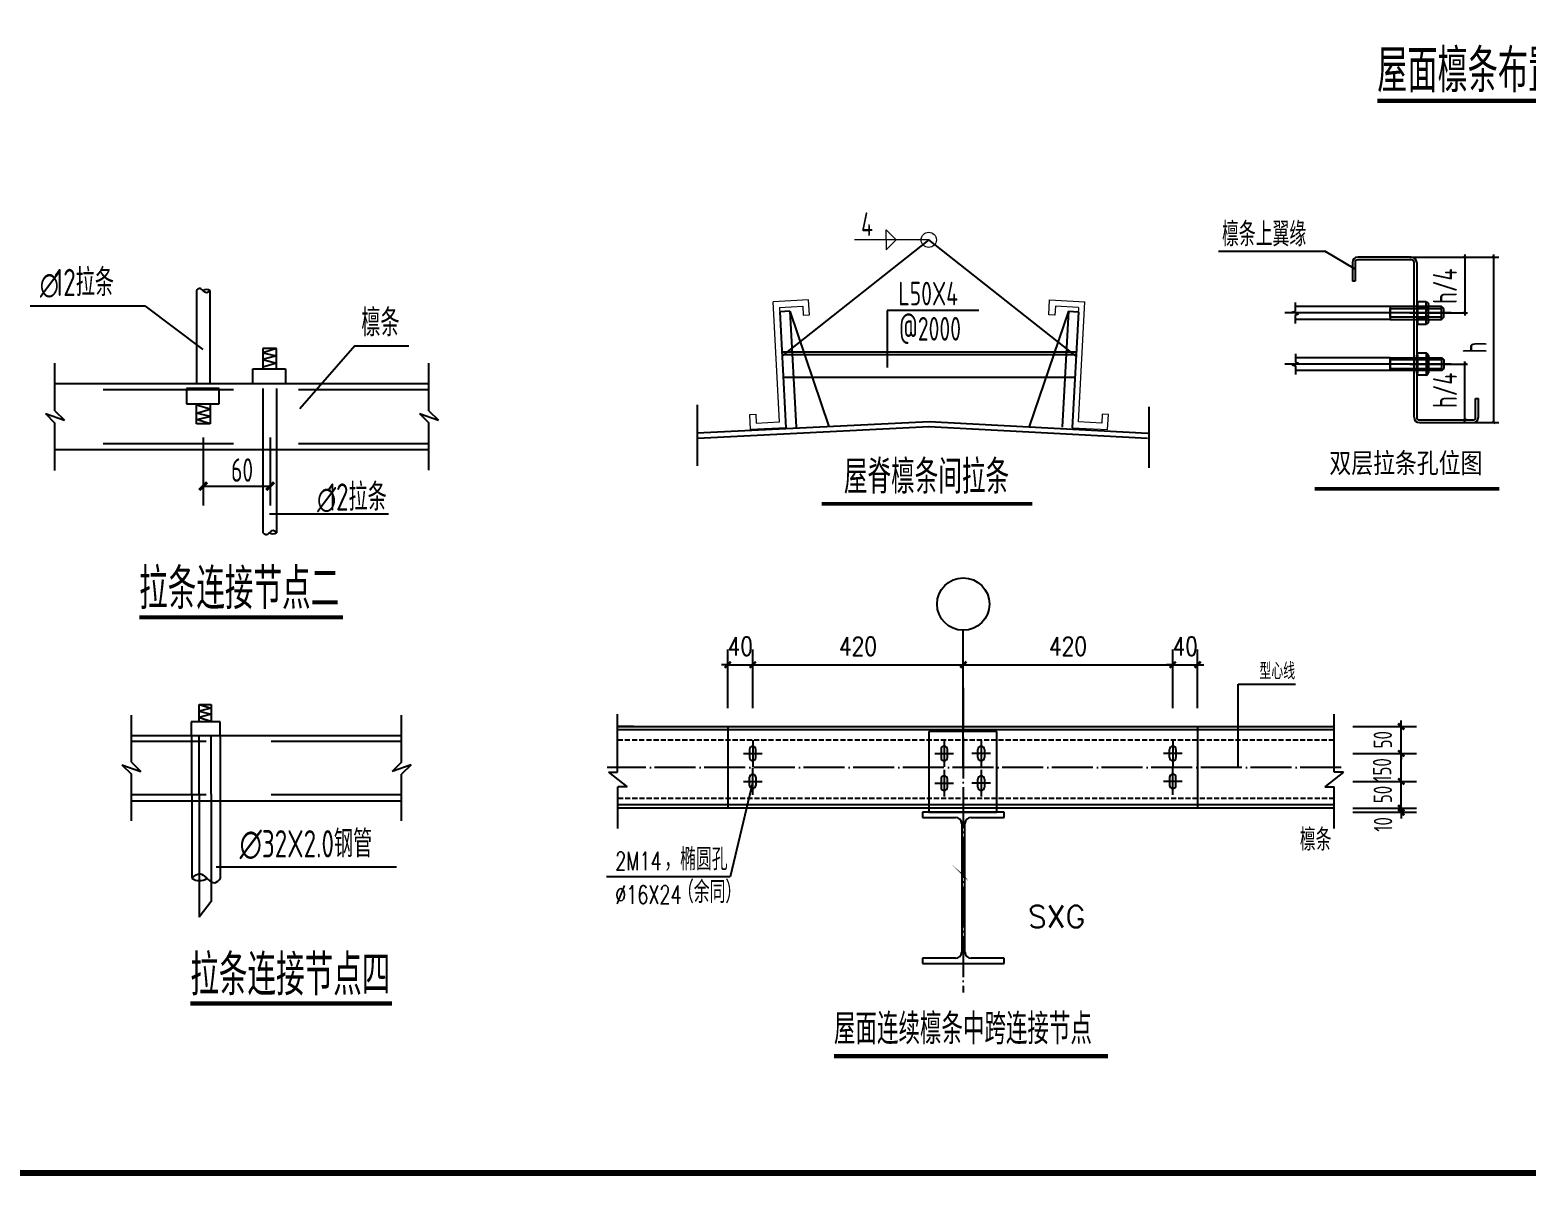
# Model space of a CAD drawing. Extents: x 712773 to 1022356, y -298958 to 209542.
# Drawn here: x 747783 to 784231, y -234533 to -206609 of the extents above; entities that cross this region are included whole.
import ezdxf

# ---------------------------------------------------------------- set-up
doc = ezdxf.new("R2010")
doc.units = 0
doc.header["$LTSCALE"] = 500
doc.header["$MEASUREMENT"] = 0
for name, pattern in [('CENTER', [1.05, 0.6, -0.15, 0.15, -0.15]), ('CENTER2', [1.125, 0.75, -0.125, 0.125, -0.125]), ('CONTINUOUS1', [0]), ('DASH', [0.35, 0.25, -0.1]), ('DASHED2', [9.525, 6.35, -3.175]), ('DOTE', [2.42, 2, -0.2, 0.02, -0.2])]:
    doc.linetypes.add(name, pattern=pattern)
doc.layers.get('0').update_dxf_attribs({"linetype": 'CONTINUOUS'})
doc.layers.add('0.25', color=4, linetype='CONTINUOUS', lineweight=25)
doc.layers.add('10', color=7, linetype='CONTINUOUS', lineweight=18)
for name, color, linetype in [('01', 7, 'CONTINUOUS'), ('1', 8, 'CONTINUOUS'), ('11', 3, 'CONTINUOUS'), ('12', 2, 'CONTINUOUS'), ('4', 7, 'CONTINUOUS'), ('7', 1, 'CONTINUOUS'), ('AXIS', 3, 'CONTINUOUS'), ('BOUT', 7, 'CONTINUOUS'), ('DETAIL_AXIS', 1, 'CENTER'), ('DETAIL_THICK', 7, 'CONTINUOUS1'), ('DIM_LEAD', 3, 'CONTINUOUS'), ('DIM_SYMB', 3, 'CONTINUOUS'), ('DOTE', 1, 'DOTE'), ('PUB_DIM', 3, 'CONTINUOUS'), ('PUB_TEXT', 7, 'CONTINUOUS'), ('T-TK', 157, 'CONTINUOUS'), ('条基', 3, 'CONTINUOUS'), ('照明平面标注层', 111, 'CONTINUOUS'), ('细线', 140, 'CONTINUOUS')]:
    doc.layers.add(name, color=color, linetype=linetype)
doc.styles.add('-宋体', font='', dxfattribs={"width": 0.8})
doc.styles.add('_TCH_DIM', font='SIMPLEX', dxfattribs={"bigfont": 'GBCBIG'})
doc.styles.add('DIM_FONT', font='SIMPLEX.shx', dxfattribs={"width": 0.8})
doc.styles.add('TSSD_Label', font='Tssdeng.shx', dxfattribs={"width": 0.7, "bigfont": 'hztxt.shx'})
doc.styles.add('TSSD_Rein', font='tssdeng.shx', dxfattribs={"width": 0.7, "bigfont": 'hztxt.shx'})
doc.styles.get('-宋体').set_extended_font_data('SimSun')

# ---------------------------------------------------------------- blocks, each defined once
blk = doc.blocks.new('A1E图框')
at = {"layer": 'T-TK', "const_width": 100}
blk.add_lwpolyline([(37300, -83100), (117900, -83100), (117900, -25700), (37300, -25700)], close=True, dxfattribs=at)
blk = doc.blocks.new('_ArchTick')
at = {"color": 0, "linetype": 'ByBlock', "const_width": 0.4}
blk.add_lwpolyline([(-0.5, -0.5), (0.5, 0.5)], dxfattribs=at)
blk = doc.blocks.new('N-M12')
at = {"color": 2, "linetype": 'CENTER2', "ltscale": 0.0075}
blk.add_line((-11.9, 0), (1.4, 0), dxfattribs=at)
for p, q in [((-8.8, -10.4), (-8.8, 10.4)), ((-8.8, 5.2), (-0.6, 5.2)), ((-8.8, -5.2), (-0.6, -5.2))]:
    blk.add_line(p, q)
for points in [[(-10.8, -8), (-10.8, 8)], [(-8.8, 10.4), (-0.6, 10.4), (-0.6, -10.4), (-8.8, -10.4)]]:
    blk.add_lwpolyline(points)
blk.add_lwpolyline([(-0.6, 8.3), (0, 8.3), (0, -8.3), (-0.6, -8.3)], close=True)
for centre, radius, start, end in [((-8.1, 7.8), 2.69, 104.6759, 255.3241), ((-3, 0), 7.75, 137.8966, 222.1034), ((-8.1, -7.8), 2.69, 104.6759, 255.3241)]:
    blk.add_arc(centre, radius, start, end)

msp = doc.modelspace()

# ---------------------------------------------------------------- linework, layer by layer
for p, q in [((753787.4, -214372.4, 1354.3), (753455.2, -214474.7, 1354.3)), ((753455.2, -214474.7, 1354.3), (753787.4, -214551.5, 1354.3)), ((753786.5, -214551.8, 1354.3), (753455.2, -214636.8, 1354.3)), ((753455.2, -214636.8, 1354.3), (753787.4, -214730.7, 1354.3)), ((753214.7, -214862.8, 1354.3), (754008, -214862.8, 1354.3)), ((753214.7, -215231.7, 1354.3), (753214.7, -214862.8, 1354.3)), ((753786.5, -214731, 1354.3), (753455.2, -214824.5, 1354.3)), ((754008, -214862.8, 1354.3), (754008, -215231.7, 1354.3)), ((751597.9, -215347.5, 1354.3), (751597.9, -215716.3, 1354.3)), ((752391.2, -215347.5, 1354.3), (751597.9, -215347.5, 1354.3)), ((752391.2, -215716.3, 1354.3), (752391.2, -215347.5, 1354.3)), ((754008, -215231.7, 1354.3), (753214.7, -215231.7, 1354.3)), ((751597.9, -215716.3, 1354.3), (752391.2, -215716.3, 1354.3)), ((752169.7, -215848.2, 1354.3), (751838.4, -215754.6, 1354.3)), ((751838.4, -215942.3, 1354.3), (752170.7, -215848.4, 1354.3)), ((752169.7, -216027.4, 1354.3), (751838.4, -215942.3, 1354.3)), ((751838.4, -216104.4, 1354.3), (752170.7, -216027.6, 1354.3)), ((752170.7, -216206.8, 1354.3), (751838.4, -216104.4, 1354.3)), ((781989.1, -216176.7, -1710.7), (783566.6, -216176.7, -1710.7)), ((751709.4, -223797.8, 2675.1), (752414.5, -223797.8, 2675.1)), ((752200, -227843.3, 2675.1), (751906.2, -228222, 2675.1))]:
    msp.add_line(p, q)
at = {"color": 151, "linetype": 'DASHED2'}
for p, q in [((757504.3, -215379.6, 1354.3), (748390.3, -215379.6, 1354.3)), ((757504.3, -216693.4, 1354.3), (748390.3, -216693.4, 1354.3))]:
    msp.add_line(p, q, dxfattribs=at)
at = {"color": 3}
for p, q in [((770520.3, -222504.8, 5962.8), (770520.3, -221234.9, -34124.4)), ((751905.4, -223044.5, 2675.1), (752200.7, -223135.5, 2675.1)), ((750253.7, -224446.3, 2675.1), (750253.7, -223300.7, 2675.1)), ((752200.7, -223135.5, 2675.1), (751905.4, -223203.8, 2675.1)), ((752200.7, -223279.6, 2675.1), (751905.4, -223363, 2675.1)), ((751906.2, -223204, 2675.1), (752200.7, -223279.6, 2675.1)), ((751906.2, -223363.3, 2675.1), (752200.7, -223446.5, 2675.1)), ((756838.1, -224446.3, 2675.1), (756838.1, -223300.7, 2675.1)), ((762100.5, -224693.8, 5962.8), (762100.5, -223281.3, 5962.8)), ((779559.3, -224693.8, 5962.8), (779559.3, -223281.3, 5962.8)), ((762100.5, -223581.2, 5962.8), (779559.3, -223581.2, 5962.8)), ((779559.3, -223664.1, 5962.8), (762100.5, -223664.1, 5962.8)), ((762443.7, -223581.2, 5962.8), (762118.2, -223581.2, 5962.8)), ((762487.3, -223581.2, 5962.8), (762161.8, -223581.2, 5962.8)), ((764784, -223581.2, 5962.8), (764784, -225569.4, 5962.8)), ((769678.1, -223698.4, 5962.8), (769678.1, -225669.1, 5962.8)), ((771336, -223698.4, 5962.8), (769678.1, -223698.4, 5962.8)), ((771336, -225669.1, 5962.8), (771336, -223698.4, 5962.8)), ((776230, -223581.2, 5962.8), (776230, -225569.4, 5962.8)), ((765312.5, -224136.7, 5962.8), (765312.5, -224333.4, 5962.8)), ((765390.5, -223909.4, 5962.8), (765390.5, -224560.7, 5962.8)), ((765468.6, -224333.4, 5962.8), (765468.6, -224136.7, 5962.8)), ((769979, -224136.7, 5962.8), (769979, -224333.4, 5962.8)), ((770057, -223909.4, 5962.8), (770057, -224560.7, 5962.8)), ((770135.1, -224333.4, 5962.8), (770135.1, -224136.7, 5962.8)), ((770879, -224333.4, 5962.8), (770879, -224136.7, 5962.8)), ((770957, -223909.4, 5962.8), (770957, -224560.7, 5962.8)), ((771035.1, -224136.7, 5962.8), (771035.1, -224333.4, 5962.8)), ((775545.4, -224333.4, 5962.8), (775545.4, -224136.7, 5962.8)), ((775623.5, -223909.4, 5962.8), (775623.5, -224560.7, 5962.8)), ((775701.6, -224136.7, 5962.8), (775701.6, -224333.4, 5962.8)), ((765163.3, -224235.1, 5962.8), (765617.8, -224235.1, 5962.8)), ((769829.8, -224235.1, 5962.8), (770284.3, -224235.1, 5962.8)), ((771184.3, -224235.1, 5962.8), (770729.8, -224235.1, 5962.8)), ((775850.8, -224235.1, 5962.8), (775396.2, -224235.1, 5962.8)), ((750253.7, -225880.5, 2675.1), (750253.7, -224740.3, 2675.1)), ((756838.1, -225880.5, 2675.1), (756838.1, -224740.3, 2675.1)), ((761874.2, -224693.8, 5962.8), (762329.3, -225051.3, 5962.8)), ((761874.2, -224693.8, 5962.8), (762100.5, -224693.8, 5962.8)), ((765312.5, -225014, 5962.8), (765312.5, -224817.2, 5962.8)), ((765390.5, -225241.2, 5962.8), (765390.5, -224589.9, 5962.8)), ((765468.6, -224817.2, 5962.8), (765468.6, -225014, 5962.8)), ((769979, -224860.3, 5962.8), (769979, -225057, 5962.8)), ((770057, -224633, 5962.8), (770057, -225284.3, 5962.8)), ((770135.1, -225057, 5962.8), (770135.1, -224860.3, 5962.8)), ((770879, -225057, 5962.8), (770879, -224860.3, 5962.8)), ((770957, -224633, 5962.8), (770957, -225284.3, 5962.8)), ((771035.1, -224860.3, 5962.8), (771035.1, -225057, 5962.8)), ((775545.4, -224817.2, 5962.8), (775545.4, -225014, 5962.8)), ((775623.5, -225241.2, 5962.8), (775623.5, -224589.9, 5962.8)), ((775701.6, -225014, 5962.8), (775701.6, -224817.2, 5962.8)), ((779785.6, -224693.8, 5962.8), (779330.5, -225051.3, 5962.8)), ((779785.6, -224693.8, 5962.8), (779559.3, -224693.8, 5962.8)), ((762329.3, -225051.3, 5962.8), (762103, -225051.3, 5962.8)), ((762103, -226064.8, 5962.8), (762103, -225051.3, 5962.8)), ((765163.3, -224915.6, 5962.8), (765617.8, -224915.6, 5962.8)), ((769829.8, -224958.7, 5962.8), (770284.3, -224958.7, 5962.8)), ((771184.3, -224958.7, 5962.8), (770729.8, -224958.7, 5962.8)), ((775850.8, -224915.6, 5962.8), (775396.2, -224915.6, 5962.8)), ((779330.5, -225051.3, 5962.8), (779556.8, -225051.3, 5962.8)), ((779556.8, -226064.8, 5962.8), (779556.8, -225051.3, 5962.8)), ((779556.8, -225569.4, 5962.8), (762098, -225569.4, 5962.8)), ((779556.8, -225486.5, 5962.8), (762103, -225486.5, 5962.8)), ((769529.5, -225669.1, 5962.8), (769529.5, -225793.9, 5962.8)), ((771514.3, -225669.1, 5962.8), (769529.5, -225669.1, 5962.8)), ((769529.5, -225793.9, 5962.8), (770332.5, -225793.9, 5962.8)), ((769678.1, -225669.1, 5962.8), (771336, -225669.1, 5962.8)), ((770482.2, -225943.6, 5962.8), (770482.2, -229077.6, 5962.8)), ((770561.6, -229077.6, 5962.8), (770561.6, -225943.6, 5962.8)), ((770711.3, -225793.9, 5962.8), (771514.3, -225793.9, 5962.8)), ((771514.3, -225793.9, 5962.8), (771514.3, -225669.1, 5962.8)), ((769529.5, -229227.3, 5962.8), (769529.5, -229352.1, 5962.8)), ((770332.5, -229227.3, 5962.8), (769529.5, -229227.3, 5962.8)), ((771514.3, -229227.3, 5962.8), (770711.3, -229227.3, 5962.8)), ((771514.3, -229352.1, 5962.8), (771514.3, -229227.3, 5962.8)), ((769529.5, -229352.1, 5962.8), (770521.9, -229352.1, 5962.8)), ((770521.9, -229352.1, 5962.8), (771514.3, -229352.1, 5962.8))]:
    msp.add_line(p, q, dxfattribs=at)
at = {"color": 3, "linetype": 'DASHED2'}
for p, q in [((756838.1, -223943.8, 2675.1), (750253.7, -223943.8, 2675.1)), ((756838.1, -225241.5, 2675.1), (750253.7, -225241.5, 2675.1))]:
    msp.add_line(p, q, dxfattribs=at)
at = {"color": 3, "linetype": 'DASH'}
for p, q in [((762100.5, -223901, 5962.8), (779559.3, -223901, 5962.8)), ((779556.8, -225332.5, 5962.8), (762103, -225332.5, 5962.8))]:
    msp.add_line(p, q, dxfattribs=at)
at = {"color": 3, "linetype": 'ByBlock'}
for p, q in [((750024.7, -224511.3, 2675.1), (750253.7, -224740.3, 2675.1)), ((750024.7, -224511.3, 2675.1), (750482.7, -224675.3, 2675.1)), ((750253.7, -224446.3, 2675.1), (750482.7, -224675.3, 2675.1)), ((756838.1, -224446.3, 2675.1), (756609.1, -224675.3, 2675.1)), ((757067.1, -224511.3, 2675.1), (756609.1, -224675.3, 2675.1)), ((757067.1, -224511.3, 2675.1), (756838.1, -224740.3, 2675.1))]:
    msp.add_line(p, q, dxfattribs=at)
at = {"color": 1, "linetype": 'DOTE'}
msp.add_line((779727.1, -224575.3, -34124.4), (761848, -224575.3, -34124.4), dxfattribs=at)
at = {"const_width": 91.7, "elevation": -1710.7}
msp.add_lwpolyline([(779076.8, -217792.1), (783579, -217792.1)], dxfattribs=at)
at = {"color": 3}
for centre, radius, start, end in [((752084.3, -213089.8, 1354.3), 155.2, 54.9983, 122.5512), ((753701, -218731.8, 1354.3), 155.2, 237.4488, 305.0017), ((765390.5, -224136.7, 5962.8), 78.1, 0, 180), ((770057, -224136.7, 5962.8), 78.1, 0, 180), ((770957, -224136.7, 5962.8), 78.1, 0, 180), ((775623.5, -224136.7, 5962.8), 78.1, 0, 180), ((765390.5, -224333.4, 5962.8), 78.1, 180, 0), ((770057, -224333.4, 5962.8), 78.1, 180, 0), ((770957, -224333.4, 5962.8), 78.1, 180, 0), ((775623.5, -224333.4, 5962.8), 78.1, 180, 0), ((765390.5, -224817.2, 5962.8), 78.1, 0, 180), ((770057, -224860.3, 5962.8), 78.1, 0, 180), ((770957, -224860.3, 5962.8), 78.1, 0, 180), ((775623.5, -224817.2, 5962.8), 78.1, 0, 180), ((765390.5, -225014, 5962.8), 78.1, 180, 0), ((770057, -225057, 5962.8), 78.1, 180, 0), ((770957, -225057, 5962.8), 78.1, 180, 0), ((775623.5, -225014, 5962.8), 78.1, 180, 0), ((770332.5, -225943.6, 5962.8), 149.7, 0, 90), ((770711.3, -225943.6, 5962.8), 149.7, 90, 180), ((770332.5, -229077.6, 5962.8), 149.7, 270, 0), ((770711.3, -229077.6, 5962.8), 149.7, 180, 270)]:
    msp.add_arc(centre, radius, start, end, dxfattribs=at)
msp.add_arc((751916.2, -227005, 2675.1), 330.5, 234.9983, 302.5512)
for points in [[(752175.4, -212960.9, 1354.3), (752161.4, -212970.6, 1354.3), (752113.1, -213017.4, 1354.3), (752048.1, -213014, 1354.3), (751994.7, -212949.7, 1354.3), (751907.8, -212888.5, 1354.3), (751865.6, -212938.3, 1354.3), (751844.7, -212963, 1354.3)], [(753792.2, -218860.8, 1354.3), (753778.1, -218851, 1354.3), (753729.9, -218804.3, 1354.3), (753664.9, -218807.7, 1354.3), (753611.5, -218871.9, 1354.3), (753524.6, -218933.1, 1354.3), (753482.4, -218883.3, 1354.3), (753461.5, -218858.6, 1354.3)]]:
    msp.add_open_spline(points, degree=3, knots=[0.07451435, 0.07451435, 0.07451435, 0.07451435, 0.1739593, 0.31200117, 0.51785787, 0.70531011, 0.88975438, 0.88975438, 0.88975438, 0.88975438], dxfattribs=at)
msp.add_open_spline([(751728.6, -227275, 2675.1), (751758.1, -227253, 2675.1), (751857, -227159.4, 2675.1), (751993.1, -227166.5, 2675.1), (752106.9, -227303.3, 2675.1), (752290.6, -227432.8, 2675.1), (752379.8, -227329.8, 2675.1), (752423.4, -227278.4, 2675.1)], degree=3, knots=[0.08149355, 0.08149355, 0.08149355, 0.08149355, 0.1739593, 0.31200117, 0.51785787, 0.70531011, 0.88585628, 0.88585628, 0.88585628, 0.88585628])
at = {"layer": '0.25'}
for p, q in [((751906.2, -223043.1, 2675.1), (752200, -223043.1, 2675.1)), ((751906.2, -223480.5, 2675.1), (751906.2, -223043.1, 2675.1)), ((752200, -223043.1, 2675.1), (752200, -223480.5, 2675.1)), ((752414.5, -223469.9, 2675.1), (751709.4, -223469.9, 2675.1)), ((751709.4, -223469.9, 2675.1), (751709.4, -223797.8, 2675.1)), ((752414.5, -223797.8, 2675.1), (752414.5, -223469.9, 2675.1)), ((750253.7, -223797.8, 2675.1), (756838.1, -223797.8, 2675.1)), ((751728.6, -225228.6, 2675.1), (751728.6, -223797.8, 2675.1)), ((751906.2, -225228.6, 2675.1), (751906.2, -223797.8, 2675.1)), ((752200, -225228.6, 2675.1), (752200, -223797.8, 2675.1)), ((752423.4, -225228.6, 2675.1), (752423.4, -223797.8, 2675.1)), ((751728.6, -225228.6, 2675.1), (751728.6, -227275, 2675.1)), ((751906.2, -225228.6, 2675.1), (751906.2, -228222, 2675.1)), ((752200, -225228.6, 2675.1), (752200, -227843.3, 2675.1)), ((752423.4, -227278.4, 2675.1), (752423.4, -225228.6, 2675.1)), ((750253.7, -225387.6, 2675.1), (756838.1, -225387.6, 2675.1))]:
    msp.add_line(p, q, dxfattribs=at)
at = {"layer": '01'}
for p, q in [((782741.6, -212079.3, -1710.7), (782741.6, -213570, -1710.7)), ((783440.1, -212079.3, -1710.7), (783440.1, -216176.7, -1710.7)), ((781397.7, -212144.6, -1710.7), (782806.9, -212144.6, -1710.7)), ((782096.3, -212144.6, -1710.7), (783566.6, -212144.6, -1710.7)), ((781397.7, -213504.7, -1710.7), (782806.9, -213504.7, -1710.7)), ((781397.7, -214751.4, -1710.7), (782806.9, -214751.4, -1710.7)), ((782741.6, -216176.7, -1710.7), (782741.6, -214686.1, -1710.7)), ((781931.8, -216111.4, -1710.7), (782806.9, -216111.4, -1710.7))]:
    msp.add_line(p, q, dxfattribs=at)
at = {"layer": '1', "lineweight": -2}
for p, q in [((757504.3, -215231.7, 1354.3), (748390.3, -215231.7, 1354.3)), ((757504.3, -216841.3, 1354.3), (748390.3, -216841.3, 1354.3))]:
    msp.add_line(p, q, dxfattribs=at)
at = {"layer": '10', "color": 7}
for p, q in [((769679.3, -211724.2), (767874.3, -211724.2)), ((768885, -211724.2), (768638.4, -211477.7)), ((768638.4, -211724.2), (768638.4, -211477.7)), ((768885, -211724.2), (768638.4, -211970.8)), ((768638.4, -211724.2), (768638.4, -211970.8))]:
    msp.add_line(p, q, dxfattribs=at)
at = {"layer": '10'}
for p, q in [((766751.4, -213185), (765889.7, -213230.8)), ((766771, -213554.3), (766751.4, -213185)), ((766771, -213554.3), (766751.4, -213185)), ((772603.9, -213554.3), (772623.5, -213185)), ((772603.9, -213554.3), (772623.5, -213185)), ((772623.5, -213185), (773485.2, -213230.8)), ((766045.2, -216160.5), (765889.7, -213230.8)), ((766045.3, -213370.7), (766611.5, -213340.6)), ((766045.3, -213370.7), (766200.8, -216300.4)), ((766611.5, -213340.6), (766623.3, -213562.2)), ((766623.3, -213562.2), (766771, -213554.3)), ((772751.6, -213562.2), (772603.9, -213554.3)), ((772763.4, -213340.6), (772751.6, -213562.2)), ((773329.6, -213370.7), (772763.4, -213340.6)), ((773329.6, -213370.7), (773174.1, -216300.4)), ((773329.7, -216160.5), (773485.2, -213230.8)), ((765319.5, -215976.8), (765467.2, -215969)), ((765339.1, -216346.1), (765319.5, -215976.8)), ((765339.1, -216346.1), (765319.5, -215976.8)), ((765467.2, -215969), (765479, -216190.6)), ((773907.7, -215969), (773895.9, -216190.6)), ((774055.4, -215976.8), (773907.7, -215969)), ((774035.8, -216346.1), (774055.4, -215976.8)), ((774035.8, -216346.1), (774055.4, -215976.8)), ((766200.8, -216300.4), (765339.1, -216346.1)), ((765479, -216190.6), (766045.2, -216160.5)), ((773174.1, -216300.4), (774035.8, -216346.1)), ((773895.9, -216190.6), (773329.7, -216160.5))]:
    msp.add_line(p, q, dxfattribs=at)
at = {"layer": '10', "color": 7}
msp.add_circle((769679.3, -211724.2), 184.9, dxfattribs=at)
at = {"layer": '11'}
for p, q in [((764039.5, -216429.2), (769687.5, -216151.1)), ((764045.6, -216552.3), (769693.5, -216274.2)), ((769681.1, -216274.2), (775006.6, -216553.5)), ((769687.5, -216151.1), (775013, -216430.4))]:
    msp.add_line(p, q, dxfattribs=at)
at = {"layer": '12'}
for p, q in [((766294.5, -213464.8), (766048.3, -213478.1)), ((766048.3, -213478.1), (766200.8, -216300.4)), ((766294.5, -213464.8), (766447, -216287.1)), ((766294.5, -213464.8), (767246.5, -216271.3)), ((773080.5, -213464.8), (772128.5, -216271.3)), ((773080.5, -213464.8), (772928, -216287.1)), ((773080.5, -213464.8), (773326.7, -213478.1)), ((773326.7, -213478.1), (773174.1, -216300.4))]:
    msp.add_line(p, q, dxfattribs=at)
at = {"layer": '4', "linetype": 'Continuous'}
for p, q in [((769679.3, -211724.2), (766107.9, -214551)), ((773268.4, -214556.4), (769679.3, -211724.2))]:
    msp.add_line(p, q, dxfattribs=at)
at = {"layer": '7', "color": 3, "lineweight": -2}
for p, q in [((751844.7, -212963, 1354.3), (751844.7, -215231.7, 1354.3)), ((752175.3, -215231.7, 1354.3), (752175.3, -212961, 1354.3)), ((753455.9, -214370.8, 1354.3), (753455.9, -214862.8, 1354.3)), ((753786.5, -214370.8, 1354.3), (753455.9, -214370.8, 1354.3)), ((753786.5, -214862.8, 1354.3), (753786.5, -214370.8, 1354.3)), ((753461.5, -218858.7, 1354.3), (753461.5, -215347.5, 1354.3)), ((753792, -215347.5, 1354.3), (753792, -218860.7, 1354.3)), ((751839.2, -216208.3, 1354.3), (751839.2, -215716.3, 1354.3)), ((752169.7, -215716.3, 1354.3), (752169.7, -216208.3, 1354.3)), ((752169.7, -216208.3, 1354.3), (751839.2, -216208.3, 1354.3))]:
    msp.add_line(p, q, dxfattribs=at)
at = {"layer": 'AXIS'}
for p, q in [((747787.6, -213327.8, -1354.3), (750581.5, -213327.8, -1354.3)), ((750581.5, -213327.8, -1354.3), (751996.1, -214393.2, -1354.3)), ((755694, -214308.5, -1354.3), (754359.4, -215837.5, -1354.3)), ((755694, -214308.5, -1354.3), (757016.5, -214308.5, -1354.3)), ((748390.3, -215888.3, 1354.3), (748390.3, -214728.4, 1354.3)), ((757504.3, -215885.4, 1354.3), (757504.3, -214725.5, 1354.3)), ((748158.5, -215954.1, 1354.3), (748390.3, -216186, 1354.3)), ((748158.5, -215954.1, 1354.3), (748622.2, -216120.2, 1354.3)), ((748390.3, -215888.3, 1354.3), (748622.2, -216120.2, 1354.3)), ((757272.4, -215951.3, 1354.3), (757736.2, -216117.3, 1354.3)), ((757272.4, -215951.3, 1354.3), (757504.3, -216183.1, 1354.3)), ((757504.3, -215885.4, 1354.3), (757736.2, -216117.3, 1354.3)), ((748390.3, -217340.4, 1354.3), (748390.3, -216186, 1354.3)), ((757504.3, -217337.6, 1354.3), (757504.3, -216183.1, 1354.3)), ((753617.5, -218401, -1354.3), (756521.6, -218401, -1354.3)), ((752316, -227000.7), (756712.3, -227000.7))]:
    msp.add_line(p, q, dxfattribs=at)
at = {"layer": 'AXIS', "color": 3}
msp.add_circle((770520.3, -220597.2, -34124.4), 637.7, dxfattribs=at)
at = {"layer": 'BOUT'}
for p, q in [((778535.3, -213484.1, -1710.7), (778611.5, -213459.4, -1710.7)), ((778687.7, -213525.2, -1710.7), (778535.3, -213484.1, -1710.7)), ((778611.5, -213459.4, -1710.7), (778611.5, -213250.4, -1710.7)), ((778611.5, -213549.9, -1710.7), (778687.7, -213525.2, -1710.7)), ((778611.5, -213758.9, -1710.7), (778611.5, -213549.9, -1710.7)), ((778611.5, -214497.1, -1710.7), (778611.5, -214706.1, -1710.7)), ((778687.7, -214730.8, -1710.7), (778535.3, -214771.9, -1710.7)), ((778535.3, -214771.9, -1710.7), (778611.5, -214796.6, -1710.7)), ((778611.5, -214706.1, -1710.7), (778687.7, -214730.8, -1710.7)), ((778611.5, -214796.6, -1710.7), (778611.5, -215005.6, -1710.7))]:
    msp.add_line(p, q, dxfattribs=at)
at = {"layer": 'DETAIL_AXIS', "ltscale": 20}
for p, q in [((782405.3, -213504.7, -1710.7), (778356.7, -213504.7, -1710.7)), ((782405.3, -214751.4, -1710.7), (778356.7, -214751.4, -1710.7))]:
    msp.add_line(p, q, dxfattribs=at)
at = {"layer": 'DETAIL_THICK'}
for p, q in [((779998.9, -212275.2, -1710.7), (779998.9, -212732.3, -1710.7)), ((780064.2, -212275.2, -1710.7), (780064.2, -212732.3, -1710.7)), ((781435.5, -212144.6, -1710.7), (780129.5, -212144.6, -1710.7)), ((781435.5, -212209.9, -1710.7), (780129.5, -212209.9, -1710.7)), ((781500.8, -216046.1, -1710.7), (781500.8, -212275.2, -1710.7)), ((781566.2, -212275.2, -1710.7), (781566.2, -216046.1, -1710.7)), ((780064.2, -212732.3, -1710.7), (779998.9, -212732.3, -1710.7)), ((783002.8, -216046.1, -1710.7), (783002.8, -215589, -1710.7)), ((783002.8, -215589, -1710.7), (783068.1, -215589, -1710.7)), ((783068.1, -216046.1, -1710.7), (783068.1, -215589, -1710.7)), ((781631.5, -216111.4, -1710.7), (782937.5, -216111.4, -1710.7)), ((781631.5, -216176.7, -1710.7), (782937.5, -216176.7, -1710.7))]:
    msp.add_line(p, q, dxfattribs=at)
at = {"layer": 'DETAIL_THICK', "ltscale": 100}
for p, q in [((780917.5, -213347.9, -1710.7), (778611.5, -213347.9, -1710.7)), ((782171.3, -213661.4, -1710.7), (782171.3, -213347.9, -1710.7)), ((780917.5, -213661.4, -1710.7), (778611.5, -213661.4, -1710.7)), ((780917.5, -214594.6, -1710.7), (778611.5, -214594.6, -1710.7)), ((782171.3, -214594.6, -1710.7), (782171.3, -214908.1, -1710.7)), ((780917.5, -214908.1, -1710.7), (778611.5, -214908.1, -1710.7))]:
    msp.add_line(p, q, dxfattribs=at)
at = {"layer": 'DETAIL_THICK', "ltscale": 100, "elevation": -1710.7}
for points in [[(782223.6, -213400.2), (782171.3, -213347.9), (780917.5, -213347.9), (780917.5, -213661.4), (782171.3, -213661.4), (782223.6, -213609.1), (782223.6, -213400.2)], [(782171.3, -213609.1), (780917.5, -213609.1), (780917.5, -213400.2), (782171.3, -213400.2)], [(782223.6, -214855.8), (782171.3, -214908.1), (780917.5, -214908.1), (780917.5, -214594.6), (782171.3, -214594.6), (782223.6, -214646.9), (782223.6, -214855.8)], [(782171.3, -214646.9), (780917.5, -214646.9), (780917.5, -214855.8), (782171.3, -214855.8)]]:
    msp.add_lwpolyline(points, dxfattribs=at)
at = {"layer": 'DETAIL_THICK'}
for centre, radius, start, end in [((780129.5, -212275.2, -1710.7), 130.6, 90, 180), ((780129.5, -212275.2, -1710.7), 65.3, 90, 179.999), ((781435.5, -212275.2, -1710.7), 130.6, 0, 90), ((781435.5, -212275.2, -1710.7), 65.3, 0, 90), ((781631.5, -216046.1, -1710.7), 130.6, 180, 270), ((781631.5, -216046.1, -1710.7), 65.3, 180, 270), ((782937.5, -216046.1, -1710.7), 65.3, 270, 359.999), ((782937.5, -216046.1, -1710.7), 130.6, 270, 360)]:
    msp.add_arc(centre, radius, start, end, dxfattribs=at)
at = {"layer": 'DIM_LEAD'}
for p, q in [((777215.3, -224575.3, 36029), (777215.3, -222550.4, 36029)), ((777215.3, -222550.4, 36029), (778615.9, -222550.4, 36029)), ((765390.5, -224915.6, 36029), (764839.1, -227238.2, 36029)), ((764839.1, -227238.2, 36029), (761827.9, -227238.2, 36029))]:
    msp.add_line(p, q, dxfattribs=at)
at = {"layer": 'DIM_SYMB'}
for points, const_width in [([(780604.4, -208339.7), (786567.1, -208339.7)], 105), ([(750444.1, -220920.7), (755407.6, -220920.7)], 99.5), ([(751689.4, -230329), (756603.6, -230329)], 99.5)]:
    msp.add_lwpolyline(points, dxfattribs=dict(at, const_width=const_width))
at = {"layer": 'DIM_SYMB', "elevation": 5962.8}
msp.add_lwpolyline([(778563.5, -226342.4, 0, 0, 0), (778143.1, -226342.4, 0, 0, 0), (778143.1, -225573.8, 119.7, 0, 0), (778143.1, -225124.9, 0, 0, 0)], format="xyseb", dxfattribs=at)
at = {"layer": 'DIM_SYMB'}
msp.add_lwpolyline([(771938.1, -228217, 0, 0, 0), (771517.6, -228217, 0, 0, 0), (770827.9, -227529, 119.7, 0, 0), (770561.6, -227220.9, 0, 0, 0)], format="xyseb", dxfattribs=at)
at = {"layer": 'DIM_SYMB', "const_width": 104.7, "elevation": -34124.4}
msp.add_lwpolyline([(767370.6, -231613), (774042.3, -231613)], dxfattribs=at)
at = {"layer": 'DOTE'}
msp.add_line((770520.3, -222637.8, 5962.8), (770520.3, -230059.2, 5962.8), dxfattribs=at)
at = {"layer": 'PUB_DIM'}
for p, q in [((752004.4, -216536.2, 1354.3), (752004.4, -218198.6, 1354.3)), ((752004.4, -216536.2, 1354.3), (752004.4, -218198.6, 1354.3)), ((753637.2, -216536.2, 1354.3), (753637.2, -218198.6, 1354.3)), ((752004.4, -217723, 1354.3), (753637.2, -217723, 1354.3)), ((770520.3, -224591.3, 5962.8), (770520.3, -221234.9, -34124.4)), ((770520.3, -224591.3, 5962.8), (770520.3, -221234.9, -34124.4)), ((764784, -223132.4, 5962.8), (764784, -221700.2, 5962.8)), ((765390.5, -223132.4, 5962.8), (765390.5, -221700.2, 5962.8)), ((765390.5, -223132.4, 5962.8), (765390.5, -221700.2, 5962.8)), ((770520.3, -223132.4, 5962.8), (770520.3, -221700.2, 5962.8)), ((770520.3, -223132.4, 5962.8), (770520.3, -221700.2, 5962.8)), ((775623.5, -223132.4, 5962.8), (775623.5, -221700.2, 5962.8)), ((775623.5, -223132.4, 5962.8), (775623.5, -221700.2, 5962.8)), ((776230, -223132.4, 5962.8), (776230, -221700.2, 5962.8)), ((764784, -222074.3, 5962.8), (764634.4, -222074.3, 5962.8)), ((764784, -222074.3, 5962.8), (765390.5, -222074.3, 5962.8)), ((765390.5, -222074.3, 5962.8), (770520.3, -222074.3, 5962.8)), ((765390.5, -222074.3, 5962.8), (765540.2, -222074.3, 5962.8)), ((770520.3, -222074.3, 5962.8), (775623.5, -222074.3, 5962.8)), ((775623.5, -222074.3, 5962.8), (775473.9, -222074.3, 5962.8)), ((775623.5, -222074.3, 5962.8), (776230, -222074.3, 5962.8)), ((776230, -222074.3, 5962.8), (776379.6, -222074.3, 5962.8)), ((780008.1, -223581.2, 5962.8), (781563.4, -223581.2, 5962.8)), ((781189.3, -223581.2, 5962.8), (781189.3, -223431.6, 5962.8)), ((781189.3, -224235.1, 5962.8), (781189.3, -223581.2, 5962.8)), ((780008.1, -224235.1, 5962.8), (781563.4, -224235.1, 5962.8)), ((780008.1, -224235.1, 5962.8), (781563.4, -224235.1, 5962.8)), ((781189.3, -224915.6, 5962.8), (781189.3, -224235.1, 5962.8)), ((781189.3, -224235.1, 5962.8), (781189.3, -224384.7, 5962.8)), ((781189.3, -224915.6, 5962.8), (781189.3, -224766, 5962.8)), ((780008.1, -224915.6, 5962.8), (781563.4, -224915.6, 5962.8)), ((780008.1, -224915.6, 5962.8), (781563.4, -224915.6, 5962.8)), ((781189.3, -225569.4, 5962.8), (781189.3, -224915.6, 5962.8)), ((780008.1, -225569.4, 5962.8), (781563.4, -225569.4, 5962.8)), ((780008.1, -225569.4, 5962.8), (781563.4, -225569.4, 5962.8)), ((781189.3, -225569.4, 5962.8), (781189.3, -225419.8, 5962.8)), ((781189.3, -225669.1, 5962.8), (781189.3, -225569.4, 5962.8)), ((781189.3, -225569.4, 5962.8), (781189.3, -225719, 5962.8)), ((780008.1, -225669.1, 5962.8), (781563.4, -225669.1, 5962.8)), ((781189.3, -225669.1, 5962.8), (781189.3, -225818.7, 5962.8))]:
    msp.add_line(p, q, dxfattribs=at)
at = {"layer": 'PUB_DIM', "const_width": 92.5}
msp.add_lwpolyline([(767072.7, -218153), (772205.1, -218153)], dxfattribs=at)
at = {"layer": '条基', "color": 0}
for p, q in [((770897.1, -213445.5, -1232.7), (768669.8, -213445.5, -1232.7)), ((768669.8, -213445.5, -1232.7), (768669.8, -214830.4, -1232.7)), ((766101.1, -214454.6), (773273.9, -214454.6)), ((766106.1, -214516.2), (773270.6, -214516.2)), ((766135.5, -215071), (773240.6, -215071)), ((764039.5, -215742.4, -1232.7), (764039.5, -217230.8, -1232.7)), ((775038.1, -215788, -1232.7), (775038.1, -217276.4, -1232.7))]:
    msp.add_line(p, q, dxfattribs=at)
at = {"layer": '细线', "linetype": 'Continuous'}
for p in [(776740.4, -211997.6, -1710.7), (780065.4, -212435.3, -1710.7)]:
    msp.add_line(p, (779332, -211997.6, -1710.7), dxfattribs=at)

# ---------------------------------------------------------------- block references
at = {"layer": '01', "yscale": 65.3035082167876}
for p, xscale, zscale, rotation in [((782741.6, -212144.6, -1710.7), 65.3035082167876, 65.3035082167876, 90), ((783440.1, -212144.6, -1710.7), 65.3035082167876, 65.3035082167876, 90), ((782741.6, -213504.7, -1710.7), 65.3035082167876, 65.3035082167876, 270), ((782741.6, -214751.4, -1710.7), -65.3035082167876, 65.30350821731957, 270), ((782741.6, -216111.4, -1710.7), -65.3035082167876, 65.30350821731957, 90), ((783440.1, -216176.7, -1710.7), 65.3035082167876, 65.3035082167876, 90)]:
    msp.add_blockref('_ArchTick', p, dxfattribs=dict(at, xscale=xscale, zscale=zscale, rotation=rotation))
at = {"layer": 'DETAIL_THICK', "ltscale": 100, "xscale": -26.12140328747791, "yscale": 26.12140328706865, "zscale": 26.12140328692271}
msp.add_blockref('N-M12', (781570.5, -213504.7, -1710.7), dxfattribs=at)
at = {"layer": 'DETAIL_THICK', "ltscale": 100, "xscale": 26.12140328747791, "yscale": 26.12140328747791, "zscale": 26.12140328747791, "rotation": 180}
msp.add_blockref('N-M12', (781570.5, -214751.4, -1710.7), dxfattribs=at)
at = {"layer": 'PUB_DIM'}
for p, xscale, yscale, zscale, rotation in [((752004.4, -217723, 1354.3), 190.2326791081215, 190.2326791081215, 190.2326791081215, 180), ((765390.5, -222074.3, 5962.8), 149.6197631624062, 149.6197631624062, 149.6197631624062, 180), ((765390.5, -222074.3, 5962.8), 149.6197631624062, 149.6197631624062, 149.6197631624062, 180), ((770520.3, -222074.3, 5962.8), 149.6197631624062, 149.6197631624062, 149.6197631624062, 180), ((776230, -222074.3, 5962.8), 149.6197631624062, 149.6197631624062, 149.6197631624062, 180), ((781189.3, -223581.2, 5962.8), 149.6197631624062, 149.6197631624062, 149.6197631624062, 270), ((781189.3, -224235.1, 5962.8), 149.6197631624062, 149.6197631624062, 149.6197631624062, 90), ((781189.3, -224235.1, 5962.8), 149.6197631624062, 149.6197631624062, 149.6197631624062, 90), ((781189.3, -224915.6, 5962.8), 149.6197631624062, 149.6197631624062, 149.6197631624062, 270), ((781189.3, -224915.6, 5962.8), 149.6197631624062, 149.6197631624062, 149.6197631624062, 270), ((781189.3, -225569.4, 5962.8), 149.6197631624062, 149.6197631624062, 149.6197631624062, 270), ((781189.3, -225569.4, 5962.8), 149.6197631624062, 149.6197631624062, 149.6197631624062, 90), ((781189.3, -225669.1, 5962.8), 149.6197631624062, 149.6197631624062, 149.6197631624062, 90)]:
    msp.add_blockref('_ArchTick', p, dxfattribs=dict(at, xscale=xscale, yscale=yscale, zscale=zscale, rotation=rotation))
for p, xscale, yscale, zscale in [((752004.4, -217723, 1354.3), 190.2326791081215, 190.2326791081215, 190.2326791081215), ((753637.2, -217723, 1354.3), 190.2326791081215, 190.2326791081215, 190.2326791081215), ((764784, -222074.3, 5962.8), 149.6197631624062, 149.6197631624062, 149.6197631624062), ((770520.3, -222074.3, 5962.8), 149.6197631624062, 149.6197631624062, 149.6197631624062), ((775623.5, -222074.3, 5962.8), 149.6197631624062, 149.6197631624062, 149.6197631624062), ((775623.5, -222074.3, 5962.8), 149.6197631624062, 149.6197631624062, 149.6197631624062)]:
    msp.add_blockref('_ArchTick', p, dxfattribs=dict(at, xscale=xscale, yscale=yscale, zscale=zscale))
at = {"layer": '照明平面标注层', "xscale": 1.5, "yscale": 1.5, "zscale": 1.5}
msp.add_blockref('A1E图框', (660573, -109807.5), dxfattribs=at)

# ---------------------------------------------------------------- texts
at = {"width": 0.7}
for s, height, style, p in [('4', 575.3, 'TSSD_Label', (768031.6, -211629.2)), ('檩条上翼缘', 586.29, 'TSSD_Label', (776823.1, -211881, -1710.7)), ('12拉条', 665.81, 'TSSD_Label', (748372.5, -213094.4, -1354.3)), ('∅', 570.7, 'TSSD_Label', (748023.9, -213098.6, 1354.3)), ('L50X4', 575.26, 'TSSD_Rein', (768938.9, -213320.6, -2311.3)), ('檩条', 665.81, 'TSSD_Label', (755856.4, -214075.1, -1354.3)), ('@2000', 575.26, 'TSSD_Rein', (768957.2, -214178.7, -2311.3)), ('12拉条', 665.81, 'TSSD_Label', (755018, -218322.6, -1354.3)), ('∅', 570.7, 'TSSD_Label', (754779.3, -218326.9, 1354.3)), ('∅32X2.0钢管', 665.81, 'TSSD_Label', (752892.4, -226770.2))]:
    msp.add_text(s, height=height, dxfattribs=dict(at, style=style)).set_placement(p)
for s, height, style, p in [('h/4', 586.29, 'TSSD_Rein', (782547.3, -213285.8, -1710.7)), ('h', 586.3, 'TSSD_Label', (783274.5, -214492.9, -1710.7)), ('h/4', 586.29, 'TSSD_Rein', (782547.3, -215822.6, -1710.7))]:
    msp.add_text(s, height=height, rotation=90, dxfattribs=dict(at, style=style)).set_placement(p)
at = {"layer": 'DIM_SYMB', "color": 7, "style": '_TCH_DIM'}
for s, p in [('檩条', (778720.6, -226604.2, 5962.8)), ('SXG', (772095.2, -228478.8))]:
    msp.add_text(s, height=534.81, dxfattribs=at).set_placement(p)
at = {"layer": 'PUB_DIM', "color": 7, "style": 'TSSD_Rein', "width": 0.7}
for s, p in [('50', (780964.9, -224113.6, 5962.8)), ('150', (780947.7, -224925.8, 5962.8)), ('50', (780964.9, -225447.9, 5962.8))]:
    msp.add_text(s, height=448.86, rotation=90, dxfattribs=at).set_placement(p)
at = {"layer": 'PUB_DIM', "color": 7, "attachment_point": 5}
for s, insert, char_height, style in [('\\A1;60', (752951.1, -217331.1, 1354.3), 570.7, 'TSSD_Rein'), ('\\A1;40', (765087.3, -221625.4, 5962.8), 448.86, 'DIM_FONT'), ('\\A1;420', (767955.4, -221625.4, 5962.8), 448.86, 'DIM_FONT'), ('\\A1;420', (773071.9, -221625.4, 5962.8), 448.86, 'DIM_FONT'), ('\\A1;40', (775926.8, -221625.4, 5962.8), 448.86, 'DIM_FONT')]:
    msp.add_mtext(s, dxfattribs=dict(at, insert=insert, char_height=char_height, style=style))
at = {"layer": 'PUB_DIM', "color": 7, "insert": (780747.8, -225964.7, 5962.8), "char_height": 448.86, "attachment_point": 5, "rotation": 90, "style": 'TSSD_Rein'}
msp.add_mtext('\\A1;10', dxfattribs=at)
at = {"layer": 'PUB_TEXT'}
for s, height, style, width, p in [('屋面檩条布置图一', 1050, 'TSSD_Rein', 0.7, (780604.4, -208129.7)), ('双层拉条孔位图', 487.77, '-宋体', 0.8, (779440.1, -217403.7, -1345.9)), ('拉条连接节点二', 994.75, 'TSSD_Rein', 0.7, (750444.1, -220721.8)), ('2M14', 445.12, '_TCH_DIM', 0.705882, (762041.4, -227081.1, -34124.4)), ('%%C16X24', 445.12, '_TCH_DIM', 0.705882, (762041.4, -227900.4, -34124.4)), ('拉条连接节点四', 994.75, 'TSSD_Rein', 0.7, (751689.4, -230130.1)), ('屋面连续檩条中跨连接节点', 748.099, 'TSSD_Rein', 0.7, (767370.6, -231321.4, -74251.7))]:
    msp.add_text(s, height=height, dxfattribs=dict(at, style=style, width=width)).set_placement(p)
at = {"layer": 'PUB_TEXT', "color": 7, "style": 'TSSD_Rein', "width": 0.7}
msp.add_text('屋脊檩条间拉条', height=821.81, dxfattribs=at).set_placement((767611.4, -217909.3))
at = {"layer": 'PUB_TEXT', "style": '_TCH_DIM'}
for s, height, p in [('型心线', 402.12, (777735.4, -222432.2, 36029)), ('，椭圆孔', 534.81, (763238.4, -227081.1, -34124.4)), ('（余同）', 534.81, (763570.4, -227878.6, -34124.4))]:
    msp.add_text(s, height=height, dxfattribs=at).set_placement(p)

doc.saveas('drawing.dxf')
